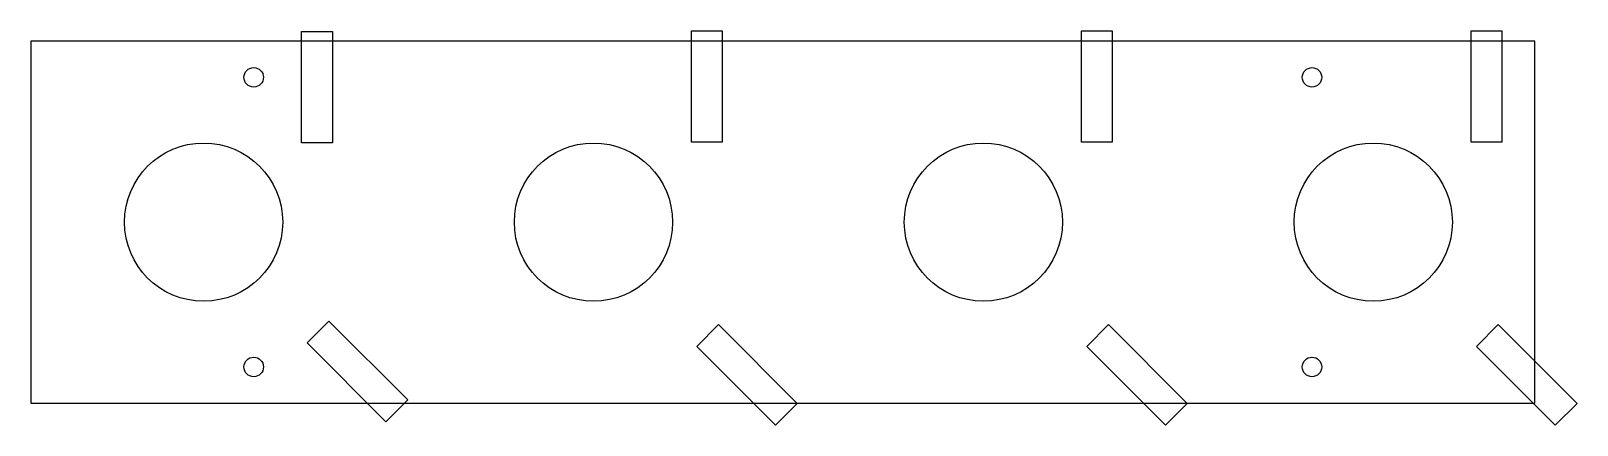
# Model space of a CAD drawing. Header units: millimetres. Extents: x 0 to 278, y -4 to 67.
import ezdxf

# ---------------------------------------------------------------- set-up
doc = ezdxf.new("R2010")
doc.units = ezdxf.units.MM
doc.layers.get('0').update_dxf_attribs({"lineweight": 25})

# ---------------------------------------------------------------- blocks, each defined once
blk = doc.blocks.new('Base_plate')
for p, q in [((270, 65), (0, 65)), ((0, 65), (0, 0)), ((270, 0), (270, 65)), ((0, 0), (270, 0))]:
    blk.add_line(p, q)
for centre, radius in [((40, 58.5), 1.75), ((230, 58.5), 1.75), ((31, 32.5), 14.2), ((101, 32.5), 14.2), ((171, 32.5), 14.2), ((241, 32.5), 14.2), ((40, 6.5), 1.75), ((230, 6.5), 1.75)]:
    blk.add_circle(centre, radius)
blk = doc.blocks.new('top_hole')
for p, q in [((-2.76, 20), (2.76, 20)), ((-2.76, 0), (-2.76, 20)), ((2.76, 20), (2.76, 0)), ((2.76, 0), (-2.76, 0))]:
    blk.add_line(p, q)

msp = doc.modelspace()

# ---------------------------------------------------------------- block references
for name, p in [('top_hole', (51.36, 46.75)), ('top_hole', (121.35, 46.83)), ('top_hole', (191.35, 46.83)), ('top_hole', (261.35, 46.83)), ('Base_plate', (0, 0))]:
    msp.add_blockref(name, p)
at = {"rotation": 45}
for p in [(65.7, -1.38), (135.64, -1.99), (205.64, -1.99), (275.64, -1.99)]:
    msp.add_blockref('top_hole', p, dxfattribs=at)

doc.saveas('drawing.dxf')
